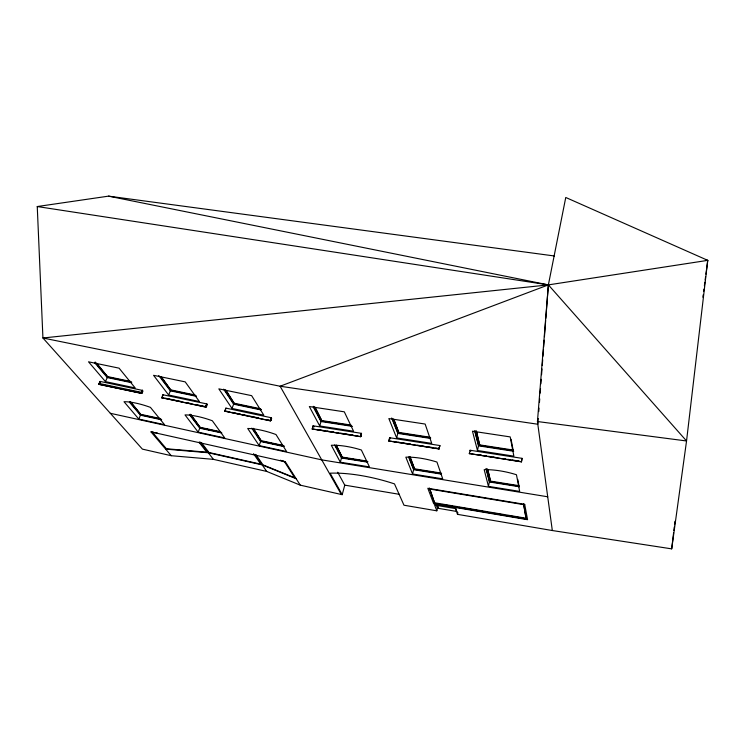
<?xml version="1.0" encoding="UTF-8"?>
<svg xmlns="http://www.w3.org/2000/svg" width="745" height="745" viewBox="0 0 745 745"><rect width="100%" height="100%" fill="white"/><g stroke="black" fill="none" stroke-linecap="round" stroke-linejoin="round"><path stroke-width="1.12" d="M538.244 418.476L537.806 424.231L280.111 386.236L42.931 337.997L37.25 206.542L108.537 196.14L554.466 255.991M538.765 411.566L539.035 408.111M539.464 402.356L539.734 398.901M540.172 393.137L540.516 388.536M540.87 383.926L541.215 379.317M541.568 374.716L542.006 368.961M542.267 365.506L542.705 359.742M542.965 356.287L543.487 349.377M543.664 347.077L544.185 340.167M544.446 336.712L545.666 320.592M545.843 318.283L548.376 284.888L565.762 197.472L707.75 260.359L686.545 440.975L671.692 548.86L552.324 530.533L457.486 514.348L455.54 508.593L434.624 505.054L436.821 510.819L403.976 505.222L394.487 483.896A70.812 21.819 14.5 0 0 330.1 473.196L342.206 494.68L300.272 485.153L266.682 471.417L213.405 459.348L171.248 455.707L142.397 449.123L42.931 337.997L548.376 284.888L707.75 260.359L705.915 274.179M552.324 530.533L537.443 421.53L548.376 284.888L108.537 196.14M671.692 548.86L673.592 532.787M673.862 530.496L674.262 527.05M674.542 524.759L674.942 521.314M702.861 297.199L703.168 294.899M703.625 291.444L703.932 289.144M704.388 285.689L704.854 282.234M705.152 279.934L705.617 276.479M526.166 519.014L523.567 503.825L526.166 519.014L434.829 503.573L429.493 488.226L434.829 503.573M521.416 461.863L522.049 458.343L470.067 450.25L469.341 453.556L521.416 461.863L522.049 458.343M488.45 486.373L484.185 469.657A38.917 13.27 12.3 0 1 516.453 474.742L519.665 491.402L488.45 486.373L489.484 481.447L486.392 469.089M519.051 486.215L490.629 481.67L487.835 469.443M477.461 450.492L472.479 431.206L510.195 436.905L513.873 456.154L477.461 450.492L478.597 445.287L475.031 431.243M513.221 450.613L479.799 445.463L476.688 432.063M469.387 453.724L469.629 452.606M457.486 514.348L457.877 512.579M436.821 510.819L437.427 508.183L435.965 504.318M439.056 448.984L439.774 445.529L389.672 437.734L388.853 440.966L439.056 448.984L439.774 445.529M412.572 473.997L405.839 457.16A38.014 12.889 13.7 0 1 436.952 462.058L442.716 478.849L412.572 473.997L413.736 469.173L409.145 457.514M441.599 473.634L414.742 469.378L410.253 457.085M430.694 437.902L398.985 433.003L394.031 419.565M396.657 437.93L388.853 418.56L425.144 424.045L431.737 443.387L396.657 437.93L397.932 432.845M388.927 441.133L389.672 437.734M342.206 494.68L344.758 485.135L337.699 472.237M360.682 436.719L361.455 433.348L313.133 425.823L312.22 428.98L360.682 436.719L361.455 433.348M340.335 462.207L331.32 445.277A37.306 12.479 14.9 0 1 361.362 449.999L369.464 466.901L340.335 462.207L341.61 457.486L337.401 449.468M367.918 461.732L342.486 457.672L336.293 445.054M350.886 425.581L322.036 421.139L315.237 407.375M319.726 425.972L309.333 406.537L344.302 411.817L353.568 431.234L319.726 425.972L321.132 421M312.323 429.148L313.133 425.823M271.171 417.721L271.655 418.504L270.91 420.543L270.435 419.77L271.171 417.721L270.398 420.878L224.776 411.147L225.931 408.12L271.515 417.796M270.398 420.878L271.404 417.619M259.139 445.575L247.703 428.477A36.607 11.324 19.4 0 1 275.985 434.531L286.62 451.572L259.139 445.575L260.806 441.04L257.016 435.303M284.245 446.19L261.486 441.254L253.458 428.31M224.888 411.324L225.931 408.12M261.476 409.517L234.517 403.837L226.154 390.408M232.002 408.446L218.816 388.853L251.624 395.651L263.814 415.188L232.002 408.446L233.828 403.669L229.46 397.094M205.797 407.115L206.84 403.92L162.894 394.738L161.684 397.709L205.797 407.115L206.84 403.92M206.421 406.807L207.203 404.814L206.644 404.032L205.862 406.025L206.421 406.807L197.341 404.898M221.423 432.435L200.507 427.9L191.055 414.658M198.179 432.156L185.002 414.909A36.17 10.905 20.3 0 1 212.334 420.767L224.767 437.948L198.179 432.156L199.921 427.714M161.814 397.877L162.661 396.973M168.649 395.018L153.544 375.303L185.207 381.878L199.381 401.536L168.649 395.018L170.558 390.343L161.684 378.628M195.972 395.725L171.136 390.492L161.525 376.998M142.314 390.38L141.494 392.336L142.137 393.118L142.947 391.172L142.314 390.38L141.401 393.388L98.759 384.299L100.026 381.403L142.63 390.445M141.401 393.388L142.481 390.268M138.821 419.081L124.005 401.713A35.834 10.486 21.1 0 1 150.434 407.375L164.552 424.697L138.821 419.081L140.637 414.732L129.583 401.63M161.218 419.258L141.131 414.9L131.055 402.253M98.917 384.476L100.026 381.403M99.765 383.591L100.175 381.58M105.473 381.636L88.525 361.819L119.07 368.16L135.162 387.922L105.473 381.636L107.466 377.063L106.004 375.331M131.8 382.204L107.941 377.184L96.906 363.374M537.443 421.53L686.545 440.975L548.376 284.888L280.111 386.236L341.35 494.531M705.441 260.266L707.75 260.359M171.248 455.707L150.993 431.895L153.302 432.091M157.204 432.882L152.595 432.5L166.377 448.741L206.765 452.178L199.045 442.232M165.651 449.123L208.293 452.755L262.193 464.889L296.165 478.728M37.25 206.542L548.376 284.888M322.185 420.618L350.951 425.041M399.115 432.463L430.163 437.25M479.92 444.914L513.333 450.064M352.525 426.391L320.983 421.521L313.245 406.854M430.573 438.433L397.802 433.376L391.684 417.982M513.696 451.265L478.476 445.827L474.639 430.722M313.226 426L314.12 426.848M361.53 433.515L360.971 436.356L360.971 435.639M389.747 437.911L390.566 438.758M439.82 445.706L439.708 446.413M521.64 460.736L521.388 461.434M316.914 429.465L324.82 430.703M327.083 431.057L329.337 431.411M331.599 431.765L333.862 432.109M336.116 432.463L338.379 432.817M340.642 433.171L342.896 433.525M345.159 433.879L348.548 434.41M350.802 434.763L353.065 435.117M355.318 435.471L357.581 435.825M393.453 441.431L395.744 441.785M398.026 442.148L400.316 442.502M402.598 442.865L410.607 444.113M417.47 445.184L419.761 445.547M422.043 445.901L424.333 446.255M426.624 446.618L433.478 447.689M435.769 448.043L439.196 448.583L438.945 447.82M479.426 454.869L481.698 455.223M483.961 455.577L486.234 455.94M488.496 456.294L490.769 456.648M493.032 457.002L495.304 457.356M503.248 458.594L505.51 458.948M507.783 459.302L510.046 459.656M512.318 460.01L519.116 461.081M312.22 428.98L360.599 436.551M388.853 440.966L439.001 448.807M469.341 453.556L521.379 461.695M342.626 457.169L366.94 461.062M414.863 468.866L441.161 473.075M490.732 481.149L519.163 485.693M343.845 457.849L367.341 461.602M367.211 462.105L341.48 457.989L334.626 444.951M441.487 474.146L413.615 469.685L408.605 456.974M519.433 486.774L489.381 481.959L486.001 468.493M547.715 496.785L321.756 459.879L110.316 413.289M429.316 488.981L523.418 504.598M344.758 485.135L399.488 494.345M434.996 502.838L526.315 518.269M437.343 503.667L439.625 504.058M441.915 504.439L447.633 505.408M449.924 505.79L452.215 506.181M454.497 506.572L456.787 506.954M459.078 507.345L461.369 507.727M463.651 508.118L465.942 508.5M468.233 508.891L478.523 510.632M480.814 511.014L483.105 511.405M485.386 511.787L487.677 512.178M489.968 512.56L492.249 512.951M494.54 513.333L496.831 513.724M499.113 514.106L501.404 514.497M511.703 516.238L513.985 516.62M516.276 517.011L518.567 517.393M520.848 517.784L523.139 518.166M437.427 508.183L456.927 511.498M163.462 395.008L162.894 394.738M99.336 383.498L141.811 392.401M102.698 384.848L107.206 385.789M109.459 386.264L118.474 388.154M127.488 390.045L142.137 393.118M165.539 398.23L181.435 401.564M187.116 402.756L191.661 403.716M98.759 384.299L141.261 393.22M226.266 411.175L229.618 411.873M231.844 412.348L240.775 414.22M243.01 414.686L247.47 415.626M249.705 416.092L258.636 417.964M267.567 419.835L270.91 420.543M161.684 397.709L205.667 406.938M224.776 411.147L270.295 420.702M108.155 376.709L130.869 381.487M171.341 389.998L195.041 394.99M234.712 403.334L260.545 408.772M131.427 382.632L107.261 377.547L94.801 362.824M196.512 396.349L170.354 390.836L158.75 375.527M260.862 409.908L233.632 404.172L223.649 389.151M141.317 414.444L160.296 418.55M200.684 427.434L220.501 431.728M261.663 440.779L283.277 445.463M201.029 427.947L219.831 432.026M262.994 441.515L283.854 446.041M161.684 419.798L140.451 415.188L129.388 402.095M221.861 432.975L199.734 428.179L189.379 414.49M283.677 446.516L260.629 441.515L251.782 428.142M150.993 431.895L285.41 461.872L300.272 485.153M282.225 460.596L285.41 461.872M280.381 460.224L284.609 461.919L294.778 477.815L262.929 464.843L255.768 454.413M95.015 362.34L96.477 364.072M97.949 365.804L100.147 368.403M101.609 370.135L104.542 373.599M130.124 401.844L141.131 414.9M95.183 362.089L107.941 377.184M199.846 441.85L213.405 459.348M201.346 442.577L209.038 452.522L260.722 464.154L253.524 453.714M190.264 414.928L198.542 425.889M160.613 376.57L171.136 390.492M190.18 414.22L200.507 427.9M254.995 454.431L266.682 471.417M225.344 389.989L234.517 403.837M224.469 389.579L228.212 395.213M252.592 428.617L255.116 432.435M253.272 428.794L261.486 441.254M314.548 406.891L322.036 421.139M313.394 406.323L317.007 413.168M318.041 415.133L320.62 420.022M336.153 445.557L342.486 457.672M335.297 445.454L336.349 447.456M392.634 419.491L397.532 431.821M393.472 419.035L398.985 433.003M409.703 456.527L414.742 469.378M437.473 505.231L438.656 508.388M455.735 508.323L456.797 511.47M470.067 450.25L470.84 451.265M476.027 430.48L479.799 445.463M487.463 468.912L490.629 481.67M517.747 479.398L518.837 485.079M511.061 439.271L513.007 449.486M524.694 504.337L427.826 488.273L433.739 503.816L527.572 519.693L524.694 504.337"/></g></svg>
